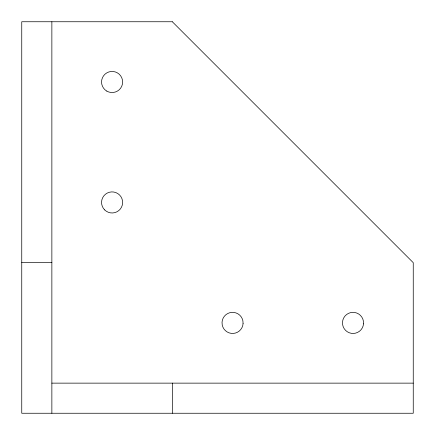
<?xml version="1.0" encoding="UTF-8"?>
<svg xmlns="http://www.w3.org/2000/svg" width="435" height="435" viewBox="0 0 435 435"><rect width="100%" height="100%" fill="white"/><g stroke="black" fill="none" stroke-linecap="round" stroke-linejoin="round"><path stroke-width="0.65" d="M21.75 262.675L51.863 262.675M51.863 383.137L413.25 383.137M172.325 383.137L172.325 413.25M51.863 21.75L51.863 413.25M172.325 21.75L21.75 21.75L21.75 413.25L413.25 413.25L413.25 262.675L172.325 21.75M243.078 323.52L242.882 320.78A10.538 10.538 0 0 0 222.035 322.286L222.236 325.032A10.538 10.538 0 0 0 243.078 323.52M363.519 323.825L363.399 321.073A10.538 10.538 0 0 0 342.519 321.982L342.639 324.733A10.538 10.538 0 0 0 363.519 323.825M106.825 91.111A10.538 10.538 0 0 0 122.637 81.981A10.538 10.538 0 0 0 106.825 72.852A10.538 10.538 0 0 0 106.825 91.111M104.645 209.893A10.538 10.538 0 0 0 122.278 205.168A10.538 10.538 0 0 0 109.37 192.259A10.538 10.538 0 0 0 104.645 209.893"/></g></svg>
